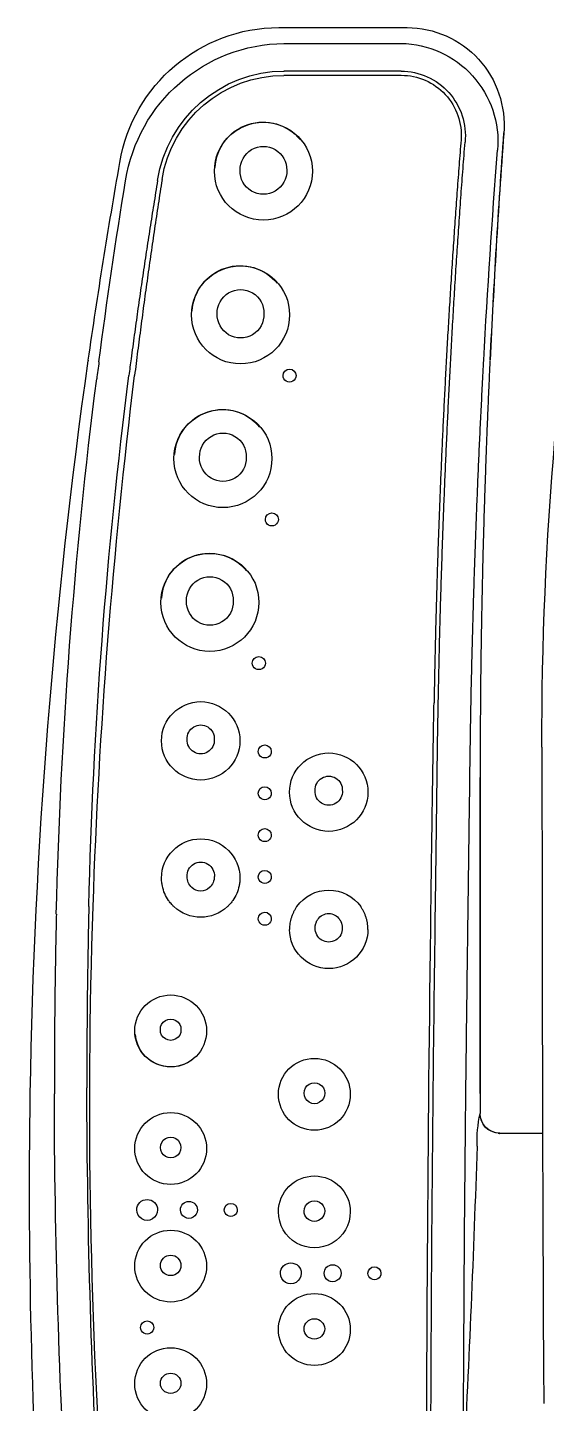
# Model space of a CAD drawing. Header units: millimetres. Extents: x -47382 to 204618, y -51045 to 127155.
# Drawn here: x 30801.7 to 30881.1, y 56856.5 to 57067.1 of the extents above; entities that cross this region are included whole.
import ezdxf

# ---------------------------------------------------------------- set-up
doc = ezdxf.new("R2010")
doc.units = ezdxf.units.MM
doc.header["$LTSCALE"] = 300
doc.header["$MEASUREMENT"] = 0
doc.layers.add('A-FLOR-TOIL-PFIX', color=9, linetype='CONTINUOUS')

# ---------------------------------------------------------------- blocks, each defined once
blk = doc.blocks.new('대변기-비데')
at = {"layer": 'A-FLOR-TOIL-PFIX'}
for p, q in [((376.44, -206), (376.44, -199.45)), ((382.5, -209), (379.44, -209)), ((539.02, -221.09), (539.02, -239.04)), ((543.25, -239.04), (543.25, -221.09)), ((545.68, -239.82), (545.68, -220.2))]:
    blk.add_line(p, q, dxfattribs=at)
blk.add_lwpolyline([(376.45, -206.26), (376.44, -206.15), (376.43, -206.03)], dxfattribs=at)
for centre, radius, start, end in [((436.28, 339.95), 539.51, 269.9217, 289.9636), ((379.44, -206), 3, 179.9449, 269.9421), ((379.38, -206.1), 2.92, 182.6392, 270.8505), ((421.24, 1153.72), 1364.16, 273.09027, 274.44344), ((528.18, -221.35), 15.07, 0.9833, 94.7669), ((530.73, -220.29), 14.95, 0.3627, 94.848), ((466.22, -2962.23), 2754.28, 91.9093, 92.93002), ((375.2, -190.86), 18.63, 267.7017, 283.1359), ((310, 6392.98), 6604.57, 270.127734, 270.629025), ((529.08, -221.21), 9.94, 0.6733, 95.6274), ((529.19, -221.09), 9.18, 0.0002, 94.5076), ((305.74, 7784.57), 8001.8, 269.992758, 270.754599), ((309.98, 6580.06), 6796.64, 270.126104, 270.620088), ((354.99, -225.19), 1, 89.7184, 270.0003), ((354.99, -225.19), 1, 270.0005, 89.7182), ((407.64, -232.19), 6, 90.0011, 269.9989), ((407.64, -232.19), 6, 305.4038, 54.5962), ((428.64, -232.19), 6, 90.0013, 269.9987), ((428.64, -232.19), 6, 270.0014, 89.9986), ((346.39, -234.39), 5.5, 90, 270), ((346.39, -234.39), 5.5, 270, 90), ((364.39, -234.39), 5.5, 89.9999, 270.0001), ((364.39, -234.39), 5.5, 270.0005, 89.9995), ((382.39, -234.39), 5.5, 90.0001, 269.9999), ((382.39, -234.39), 5.5, 270.0001, 89.9999), ((354.99, -231.59), 1.3, 89.7805, 269.9989), ((354.99, -231.59), 1.3, 269.9988, 89.7807), ((407.78, -232.19), 2.08, 87.7875, 272.2125), ((408.08, -232.19), 1.99, 303.3179, 56.6821), ((428.73, -232.19), 2.09, 86.3156, 273.6844), ((429, -232.19), 2.08, 266.3751, 93.6249), ((346.5, -234.39), 1.58, 90.8842, 269.1158), ((346.45, -234.39), 1.58, 270.682, 89.318), ((364.52, -234.39), 1.58, 90.1697, 269.8303), ((364.51, -234.39), 1.58, 269.8775, 90.1225), ((382.53, -234.39), 1.58, 89.1044, 270.8956), ((382.59, -234.39), 1.58, 268.653, 91.347), ((523.69, -242.19), 7.5, 90.0011, 269.9989), ((523.69, -242.19), 7.5, 270.0011, 89.9989), ((354.99, -237.99), 1.6, 89.8024, 270.0499), ((354.99, -237.99), 1.6, 270.0495, 89.8028), ((492.39, -238.19), 1, 89.2683, 270.7317), ((492.39, -238.19), 1, 270.7307, 89.2693), ((523.87, -242.25), 7.34, 273.0369, 50.6379), ((470.39, -240.89), 1, 89.6782, 270.046), ((470.39, -240.89), 1, 270.0467, 89.6775), ((501.69, -245.69), 7.5, 90.001, 269.999), ((501.69, -245.69), 7.5, 270.001, 89.999), ((501.88, -245.75), 7.34, 273.3419, 50.7508), ((523.74, -242.19), 3.58, 88.5049, 271.4951), ((518.41, -238.75), 24.83, 278.8537, 359.3526), ((519.31, -238.9), 19.71, 278.6103, 359.6198), ((519.46, -239.04), 18.9, 278.9221, 360), ((523.91, -242.19), 3.58, 268.7405, 91.2595), ((520.92, -239.76), 24.76, 279.5635, 359.8468), ((409.27, -241.99), 1, 89.6717, 270.0525), ((409.27, -241.99), 1, 270.0526, 89.6716), ((415.67, -241.99), 1, 89.6725, 270.0552), ((415.67, -241.99), 1, 270.0555, 89.6722), ((422.07, -241.99), 1, 89.677, 270.0519), ((422.07, -241.99), 1, 270.0525, 89.6764), ((428.47, -241.99), 1, 89.6731, 270.0503), ((428.47, -241.99), 1, 270.0506, 89.6728), ((434.87, -241.99), 1, 89.6768, 270.0512), ((434.87, -241.99), 1, 270.0515, 89.6765), ((448.39, -242.89), 1, 89.6731, 270.0511), ((448.39, -242.89), 1, 270.0519, 89.6723), ((479.69, -248.39), 7.5, 90.0009, 269.9991), ((479.69, -248.39), 7.5, 270.0009, 89.9991), ((501.74, -245.69), 3.58, 87.8731, 272.1269), ((501.99, -245.69), 3.58, 268.1795, 91.8205), ((457.69, -250.39), 7.5, 90.0003, 269.9997), ((457.69, -250.39), 7.5, 270.0004, 89.9996), ((479.88, -248.45), 7.33, 273.5917, 50.8357), ((364.69, -247.19), 1, 89.7095, 270.0086), ((364.69, -247.19), 1, 270.0087, 89.7094), ((415.49, -251.79), 6, 270.0014, 89.9986), ((436.49, -251.79), 6, 90.0014, 269.9986), ((436.49, -251.79), 6, 270.0014, 89.9986), ((457.88, -250.45), 7.33, 273.6482, 50.856), ((479.78, -248.39), 3.58, 88.0534, 271.9466), ((480.02, -248.39), 3.58, 268.0998, 91.9002), ((415.49, -251.79), 6, 136.7721, 223.2279), ((457.77, -250.39), 3.58, 87.949, 272.051), ((458.03, -250.39), 3.58, 267.9968, 92.0032), ((415.47, -251.79), 1.99, 136.6599, 223.3401), ((415.7, -252.03), 2.32, 89.5795, 136.3181), ((415.85, -251.79), 2.09, 266.2679, 93.7321), ((436.58, -251.79), 2.08, 86.3796, 273.6204), ((436.84, -251.79), 2.08, 266.4388, 93.5612), ((338.09, -256.39), 5.5, 90, 270), ((338.09, -256.39), 5.5, 270, 90), ((356.09, -256.39), 5.5, 90.0001, 269.9999), ((356.09, -256.39), 5.5, 270.0005, 89.9995), ((364.69, -253.59), 1.3, 89.7366, 270.0827), ((364.69, -253.59), 1.3, 270.0823, 89.7371), ((374.09, -256.39), 5.5, 90.0003, 269.9997), ((374.09, -256.39), 5.5, 270.0003, 89.9997), ((392, -256.38), 5.43, 133.834, 265.1813), ((392.09, -256.39), 5.5, 90.0004, 269.9996), ((392.09, -256.39), 5.5, 270.0004, 89.9996), ((338.18, -256.39), 1.58, 91.1159, 268.8841), ((338.13, -256.39), 1.58, 270.9581, 89.0419), ((356.21, -256.39), 1.58, 90.5346, 269.4654), ((356.19, -256.39), 1.58, 270.2836, 89.7164), ((374.22, -256.39), 1.58, 89.672, 270.328), ((374.25, -256.39), 1.58, 269.3324, 90.6676), ((392.23, -256.39), 1.58, 88.4008, 271.5992), ((392.33, -256.39), 1.58, 267.8971, 92.1029), ((415.7, -251.56), 2.32, 223.6764, 270.4269), ((346.69, -259.99), 1, 89.7269, 269.9915), ((346.69, -259.99), 1, 269.99, 89.7285), ((364.69, -259.99), 1.6, 89.7864, 270.067), ((364.69, -259.99), 1.6, 270.0676, 89.7858), ((380.5, 646.16), 914.94, 271.91797, 277.02488), ((392.14, 524.62), 793.77, 271.37194, 277.25766), ((378.73, 615.68), 890.61, 277.46899, 279.27244), ((380.49, 646.17), 914.95, 265.92631, 271.91806), ((385.73, 911.83), 1181.05, 266.62515, 269.8864), ((367.39, 626.41), 904.42, 270.95757, 278.09037), ((390.67, 527.7), 801.83, 271.38026, 277.25191), ((384.65, 879.05), 1153.25, 266.57842, 269.89036), ((367.88, 622), 900, 265.90722, 270.93105)]:
    blk.add_arc(centre, radius, start, end, dxfattribs=at)
for points, knots in [([(341.58, -199.32), (340.38, -199.31), (337.97, -199.29), (336.03, -199.26), (335.07, -199.24)], [0, 0, 0, 0, 0.499999, 1, 1, 1, 1]), ([(403.6, -199.51), (396.65, -199.5), (382.75, -199.48), (362.04, -199.41), (348.4, -199.35), (341.58, -199.32)], [0, 0, 0, 0, 0.333332, 0.666674, 1, 1, 1, 1]), ([(529.57, -205.41), (523.75, -205.83), (517.93, -206.22), (506.32, -206.92), (500.52, -207.23), (494.74, -207.51)], [0, 0, 0, 0, 0.5, 0.5, 1, 1, 1, 1]), ([(494.67, -207.51), (493.75, -207.55), (491.91, -207.64), (489.14, -207.76), (486.37, -207.88), (483.6, -207.99), (480.83, -208.09), (478.05, -208.19), (475.28, -208.29), (472.51, -208.38), (469.74, -208.46), (466.96, -208.54), (464.19, -208.61), (461.42, -208.67), (458.64, -208.73), (455.87, -208.79), (453.09, -208.84), (450.32, -208.88), (447.54, -208.92), (444.76, -208.95), (441.99, -208.97), (439.21, -208.99), (436.43, -209.01), (433.66, -209.02), (431.81, -209.02), (430.88, -209.02)], [0, 0, 0, 0, 0.043581, 0.087151, 0.13071, 0.17426, 0.217799, 0.261329, 0.304849, 0.348359, 0.391861, 0.435353, 0.478836, 0.52231, 0.565776, 0.609233, 0.652682, 0.696123, 0.739556, 0.782982, 0.8264, 0.86981, 0.913214, 0.95661, 1, 1, 1, 1]), ([(490.95, -208.66), (491.59, -208.62), (492.87, -208.56), (494.14, -208.49), (494.78, -208.45)], [0, 0, 0, 0, 0.500106, 1, 1, 1, 1]), ([(382.5, -209.02), (383.51, -209.02), (385.53, -209.02), (388.55, -209.02), (391.58, -209.02), (394.6, -209.02), (397.63, -209.02), (400.65, -209.02), (403.67, -209.02), (406.7, -209.02), (409.72, -209.02), (412.75, -209.02), (415.77, -209.02), (418.79, -209.02), (421.82, -209.02), (424.84, -209.02), (427.86, -209.02), (429.87, -209.02), (430.88, -209.02)], [0, 0, 0, 0, 0.0624854, 0.1249727, 0.187462, 0.2499532, 0.3124464, 0.3749415, 0.4374386, 0.4999376, 0.5624385, 0.6249415, 0.6874463, 0.7499532, 0.8124619, 0.8749727, 0.9374854, 1, 1, 1, 1]), ([(409.74, -210.86), (411.51, -210.83), (415.03, -210.79), (420.32, -210.72), (425.6, -210.65), (429.12, -210.6), (430.88, -210.58)], [0, 0, 0, 0, 0.25064, 0.500858, 0.750647, 1, 1, 1, 1]), ([(430.88, -210.58), (432.13, -210.57), (434.64, -210.53), (438.4, -210.47), (442.16, -210.41), (445.92, -210.33), (449.68, -210.24), (453.43, -210.14), (457.19, -210.04), (460.94, -209.92), (464.7, -209.79), (468.45, -209.66), (472.2, -209.52), (475.96, -209.36), (479.71, -209.2), (483.46, -209.03), (487.2, -208.85), (489.7, -208.72), (490.95, -208.66)], [0, 0, 0, 0, 0.062752, 0.12547, 0.188153, 0.250803, 0.313419, 0.376002, 0.438551, 0.501068, 0.563551, 0.626, 0.688417, 0.750799, 0.813149, 0.875465, 0.937749, 1, 1, 1, 1]), ([(382.5, -211.2), (383.12, -211.19), (384.34, -211.18), (386.17, -211.15), (387.99, -211.13), (389.82, -211.11), (391.64, -211.09), (393.46, -211.07), (395.28, -211.05), (397.1, -211.02), (398.91, -211), (400.72, -210.98), (402.53, -210.95), (404.34, -210.93), (406.14, -210.91), (407.94, -210.88), (409.14, -210.87), (409.74, -210.86)], [0, 0, 0, 0, 0.066662, 0.133318, 0.199969, 0.266617, 0.333264, 0.39991, 0.466559, 0.533211, 0.599867, 0.66653, 0.733202, 0.799883, 0.866575, 0.93328, 1, 1, 1, 1]), ([(528.47, -211.94), (527.83, -211.99), (526.55, -212.09), (524.64, -212.24), (522.73, -212.38), (520.82, -212.53), (518.91, -212.66), (517, -212.8), (515.1, -212.93), (513.2, -213.06), (511.3, -213.19), (509.4, -213.32), (507.5, -213.44), (505.61, -213.56), (503.71, -213.67), (501.82, -213.79), (499.93, -213.9), (498.04, -214.01), (496.16, -214.12), (494.28, -214.22), (493.02, -214.29), (492.39, -214.32)], [0, 0, 0, 0, 0.052674, 0.105335, 0.157987, 0.210629, 0.263263, 0.31589, 0.368512, 0.42113, 0.473745, 0.526357, 0.57897, 0.631583, 0.684198, 0.736816, 0.789439, 0.842068, 0.894703, 0.947347, 1, 1, 1, 1]), ([(496.22, -213.44), (496.88, -213.41), (498.2, -213.34), (500.18, -213.22), (502.16, -213.11), (504.15, -212.99), (506.14, -212.87), (508.13, -212.74), (510.12, -212.61), (512.11, -212.48), (514.11, -212.35), (516.1, -212.21), (518.1, -212.07), (520.1, -211.93), (522.1, -211.78), (524.1, -211.63), (526.1, -211.48), (527.44, -211.37), (528.11, -211.32)], [0, 0, 0, 0, 0.062617, 0.125217, 0.187801, 0.25037, 0.312922, 0.375459, 0.437981, 0.500487, 0.562978, 0.625454, 0.687914, 0.75036, 0.812792, 0.875209, 0.937612, 1, 1, 1, 1]), ([(432.24, -215.58), (433.49, -215.56), (436, -215.53), (439.76, -215.47), (443.52, -215.4), (447.28, -215.32), (451.04, -215.23), (454.8, -215.14), (458.56, -215.03), (462.32, -214.91), (466.08, -214.79), (469.84, -214.65), (473.6, -214.51), (477.37, -214.36), (481.13, -214.19), (484.89, -214.02), (488.66, -213.84), (491.16, -213.71), (492.42, -213.65)], [0, 0, 0, 0, 0.062593, 0.125173, 0.187738, 0.25029, 0.312829, 0.375355, 0.437869, 0.500371, 0.562862, 0.625341, 0.687809, 0.750267, 0.812714, 0.875152, 0.937581, 1, 1, 1, 1]), ([(492.39, -214.32), (491.2, -214.38), (488.82, -214.51), (485.25, -214.68), (481.67, -214.85), (478.1, -215), (474.52, -215.15), (470.95, -215.29), (467.37, -215.42), (463.8, -215.54), (460.22, -215.65), (456.64, -215.75), (453.06, -215.85), (449.49, -215.93), (445.91, -216.01), (443.52, -216.05), (442.33, -216.07)], [0, 0, 0, 0, 0.0712452, 0.1425181, 0.2138189, 0.2851477, 0.3565045, 0.4278897, 0.4993031, 0.570745, 0.6422154, 0.7137146, 0.7852425, 0.8567993, 0.9283851, 1, 1, 1, 1]), ([(492.42, -213.65), (493.05, -213.61), (494.32, -213.55), (495.58, -213.48), (496.22, -213.44)], [0, 0, 0, 0, 0.500112, 1, 1, 1, 1]), ([(411.12, -216.54), (412.85, -216.52), (416.32, -216.47), (421.52, -216.4), (426.72, -216.32), (431.92, -216.24), (437.12, -216.16), (440.59, -216.1), (442.33, -216.07)], [0, 0, 0, 0, 0.166776, 0.333508, 0.500196, 0.666841, 0.833442, 1, 1, 1, 1]), ([(411.15, -215.85), (412.9, -215.83), (416.42, -215.78), (421.69, -215.71), (426.96, -215.64), (430.48, -215.6), (432.24, -215.58)], [0, 0, 0, 0, 0.250145, 0.500193, 0.750145, 1, 1, 1, 1]), ([(407.64, -226.19), (407.72, -226.19), (407.87, -226.2), (408.11, -226.21), (408.34, -226.23), (408.57, -226.26), (408.79, -226.3), (409.02, -226.35), (409.24, -226.41), (409.54, -226.5), (409.9, -226.63), (410.32, -226.82), (410.73, -227.04), (410.99, -227.22), (411.12, -227.3)], [0, 0, 0, 0, 0.063128, 0.125908, 0.188426, 0.250765, 0.313011, 0.375251, 0.437569, 0.500052, 0.624844, 0.749296, 0.874115, 1, 1, 1, 1]), ([(409.17, -230.53), (409.13, -230.5), (409.06, -230.45), (408.93, -230.38), (408.81, -230.32), (408.68, -230.26), (408.52, -230.21), (408.32, -230.16), (408.09, -230.12), (407.94, -230.12), (407.86, -230.11)], [0, 0, 0, 0, 0.100784, 0.20082, 0.300466, 0.400085, 0.500039, 0.666208, 0.832332, 1, 1, 1, 1]), ([(407.86, -234.27), (407.91, -234.27), (408, -234.27), (408.14, -234.26), (408.28, -234.24), (408.41, -234.21), (408.58, -234.16), (408.77, -234.09), (408.98, -233.99), (409.11, -233.9), (409.17, -233.86)], [0, 0, 0, 0, 0.100836, 0.200922, 0.300596, 0.400203, 0.500086, 0.666344, 0.832423, 1, 1, 1, 1]), ([(411.12, -237.08), (411.05, -237.13), (410.92, -237.22), (410.73, -237.34), (410.52, -237.46), (410.32, -237.56), (410.11, -237.66), (409.9, -237.76), (409.68, -237.84), (409.39, -237.94), (409.02, -238.04), (408.57, -238.13), (408.11, -238.18), (407.8, -238.19), (407.64, -238.19)], [0, 0, 0, 0, 0.0631173, 0.1258855, 0.1883906, 0.2507195, 0.31296, 0.3752004, 0.4375288, 0.500033, 0.6247943, 0.7492519, 0.8740934, 1, 1, 1, 1]), ([(415.49, -245.79), (415.43, -245.79), (415.22, -245.8), (414.91, -245.82), (414.57, -245.86), (413.97, -245.97), (413.1, -246.25), (412.31, -246.69), (411.81, -247.05), (411.56, -247.26), (411.32, -247.48), (411.17, -247.63), (411.12, -247.68)], [0, 0, 0, 0, 0.03905, 0.126398, 0.194073, 0.25083, 0.500031, 0.74924, 0.804581, 0.873635, 0.952695, 1, 1, 1, 1]), ([(411.12, -255.9), (411.17, -255.96), (411.32, -256.11), (411.56, -256.33), (411.81, -256.54), (412.31, -256.9), (413.1, -257.34), (413.97, -257.61), (414.57, -257.72), (414.91, -257.77), (415.22, -257.79), (415.42, -257.79), (415.49, -257.79)], [0, 0, 0, 0, 0.0470777, 0.1263645, 0.1953821, 0.2507577, 0.4999673, 0.7491672, 0.8058495, 0.8736002, 0.9601515, 1, 1, 1, 1]), ([(522.4, -257.71), (521.77, -257.81), (520.51, -258.01), (518.62, -258.3), (516.74, -258.58), (514.86, -258.86), (512.98, -259.14), (511.1, -259.41), (509.22, -259.68), (507.34, -259.95), (505.47, -260.21), (503.6, -260.46), (501.72, -260.72), (499.85, -260.96), (497.99, -261.21), (496.12, -261.45), (494.26, -261.68), (493.01, -261.84), (492.39, -261.91)], [0, 0, 0, 0, 0.0625687, 0.1251215, 0.1876598, 0.250185, 0.3126987, 0.3752022, 0.4376971, 0.5001847, 0.5626666, 0.6251441, 0.6876188, 0.750092, 0.8125653, 0.8750401, 0.9375178, 1, 1, 1, 1]), ([(522.26, -258.39), (521.65, -258.49), (520.43, -258.69), (518.61, -258.99), (516.79, -259.28), (514.96, -259.56), (513.14, -259.85), (511.32, -260.13), (509.5, -260.4), (507.68, -260.67), (505.86, -260.94), (504.05, -261.2), (502.23, -261.46), (500.42, -261.71), (498.61, -261.96), (496.8, -262.21), (495.6, -262.37), (494.99, -262.45)], [0, 0, 0, 0, 0.0666787, 0.1333543, 0.200027, 0.2666973, 0.3333654, 0.4000317, 0.4666964, 0.53336, 0.6000228, 0.666685, 0.7333471, 0.8000093, 0.8666719, 0.9333354, 1, 1, 1, 1]), ([(494.99, -262.45), (494.56, -262.51), (493.71, -262.62), (492.85, -262.73), (492.42, -262.79)], [0, 0, 0, 0, 0.499966, 1, 1, 1, 1]), ([(494.74, -269), (499.77, -268.28), (504.8, -267.52), (514.9, -265.91), (519.95, -265.06), (525.03, -264.17)], [0, 0, 0, 0, 0.5, 0.5, 1, 1, 1, 1]), ([(494.5, -267.37), (494.07, -267.43), (493.19, -267.54), (492.32, -267.66), (491.88, -267.71)], [0, 0, 0, 0, 0.4999492, 1, 1, 1, 1]), ([(411.15, -268.92), (410.53, -268.93), (409.3, -268.96), (407.48, -269), (405.7, -269.03), (403.95, -269.06), (402.24, -269.09), (400.56, -269.12), (398.92, -269.14), (397.32, -269.16), (395.76, -269.17), (394.24, -269.19), (392.75, -269.2), (391.3, -269.21), (389.89, -269.21), (388.51, -269.22), (387.18, -269.22), (385.88, -269.22), (384.62, -269.22), (383.8, -269.22), (383.39, -269.22)], [0, 0, 0, 0, 0.067587, 0.133758, 0.198515, 0.261856, 0.323781, 0.384292, 0.443386, 0.501066, 0.557329, 0.612177, 0.66561, 0.717626, 0.768228, 0.817413, 0.865183, 0.911538, 0.956477, 1, 1, 1, 1]), ([(409.98, -273.89), (409.38, -273.91), (408.17, -273.94), (406.36, -273.97), (404.54, -274.01), (402.72, -274.04), (400.9, -274.07), (399.07, -274.1), (397.24, -274.12), (395.4, -274.14), (393.56, -274.16), (391.72, -274.18), (389.87, -274.19), (388.02, -274.19), (386.17, -274.2), (384.31, -274.2), (383.07, -274.2), (382.45, -274.2)], [0, 0, 0, 0, 0.066354, 0.132746, 0.199177, 0.26565, 0.332165, 0.398724, 0.465329, 0.531981, 0.598682, 0.665433, 0.732236, 0.799093, 0.866005, 0.932973, 1, 1, 1, 1])]:
    blk.add_open_spline(points, degree=3, knots=knots, dxfattribs=at)
for points, degree in [([(435.54, -199.56), (403.6, -199.51)], 1), ([(376.38, -206.03), (376.44, -206)], 1), ([(529.47, -205.4), (517.86, -206.24), (506.27, -206.94), (494.74, -207.49)], 3), ([(430.88, -209), (414.77, -209), (398.64, -209), (382.5, -209)], 3), ([(383.53, -216.19), (392.83, -216.09), (402.04, -215.98), (411.15, -215.85)], 3), ([(538.37, -239.04), (538.37, -233.05), (538.37, -227.07), (538.37, -221.09)], 3), ([(494.74, -269), (494.71, -269), (494.69, -269), (494.67, -269.01)], 3)]:
    blk.add_open_spline(points, degree=degree, dxfattribs=at)

msp = doc.modelspace()

# ---------------------------------------------------------------- block references
at = {"layer": 'A-FLOR-TOIL-PFIX', "xscale": -1, "rotation": 270}
msp.add_blockref('대변기-비데', (31080, 56521.45), dxfattribs=at)

doc.saveas('drawing.dxf')
